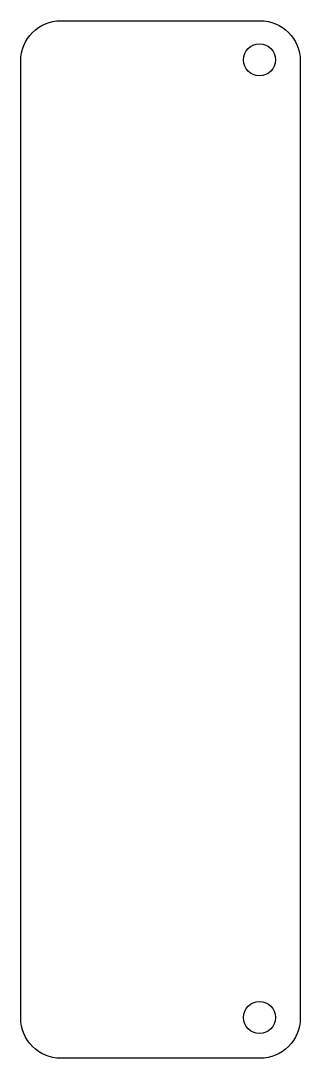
# Model space of a CAD drawing. Header units: millimetres. Extents: x -14 to 14, y -52 to 52.
import ezdxf

# ---------------------------------------------------------------- set-up
doc = ezdxf.new("R2010")
doc.units = ezdxf.units.MM
doc.layers.get('0').update_dxf_attribs({"linetype": 'CONTINUOUS'})

msp = doc.modelspace()

# ---------------------------------------------------------------- linework, layer by layer
msp.add_lwpolyline([(10, -52), (-10, -52, -0.4142135624), (-14, -48), (-14, 48, -0.4142135624), (-10, 52), (10, 52, -0.4142135624), (14, 48), (14, -48, -0.4142135624)], format="xyb", close=True)
for centre in [(9.914213, 48.085787), (9.914213, -47.914213)]:
    msp.add_circle(centre, 1.6)

doc.saveas('drawing.dxf')
